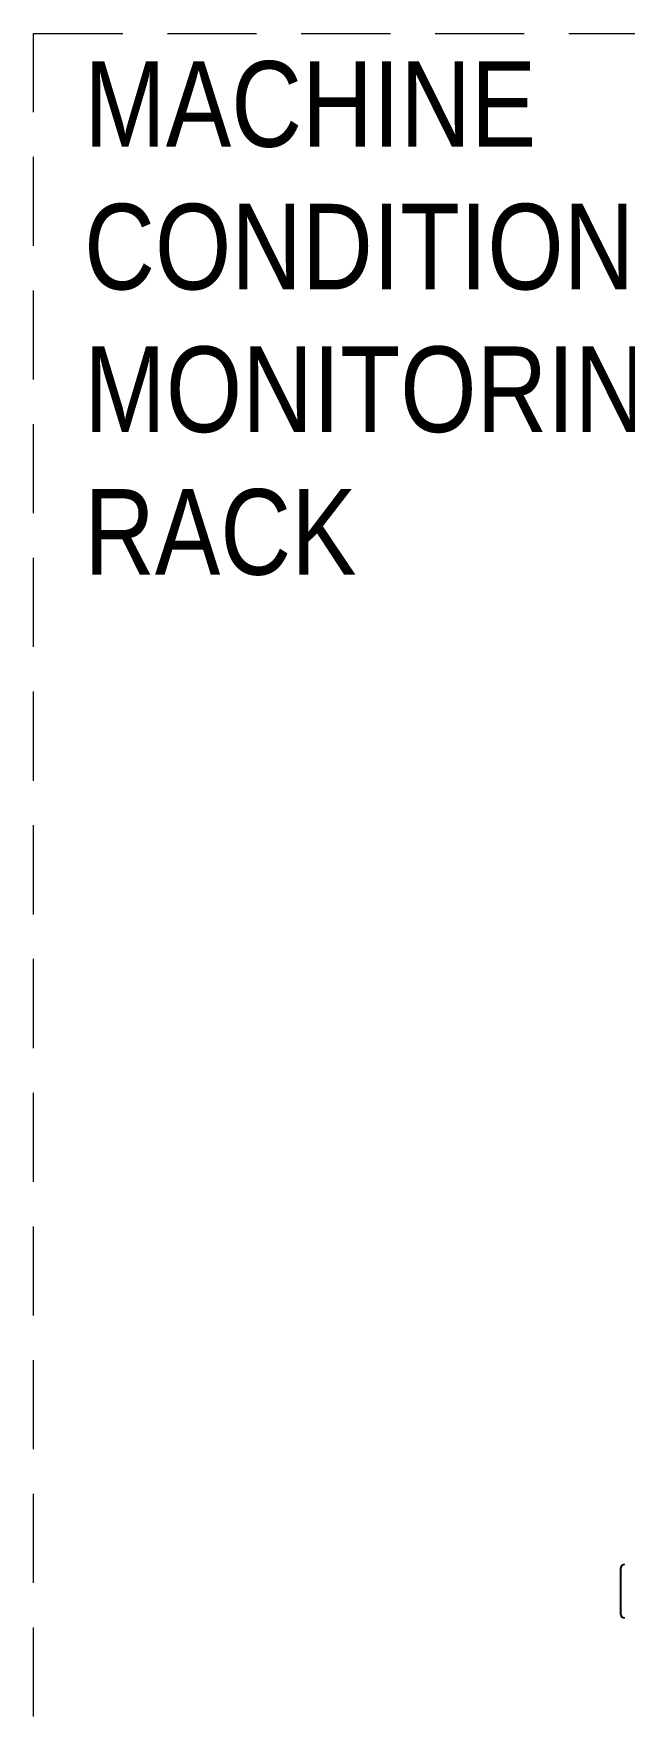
# Model space of a CAD drawing. Header units: inches. Extents: x 9220 to 92460, y -39241 to 4813.
# Drawn here: x 70668.1 to 70833.6, y -32775.3 to -32304.4 of the extents above; entities that cross this region are included whole.
import ezdxf

# ---------------------------------------------------------------- set-up
doc = ezdxf.new("R2010")
doc.units = ezdxf.units.IN
doc.header["$MEASUREMENT"] = 0
doc.linetypes.add('ACAD_ISO03W100', pattern=[30, 12, -18])
doc.linetypes.add('HIDDEN', pattern=[0.375, 0.25, -0.125])
doc.layers.add('SI-General', color=7, linetype='Continuous', lineweight=5)
doc.styles.add('OPIS', font='ARIALN.TTF')

# ---------------------------------------------------------------- blocks, each defined once
blk = doc.blocks.new('SWITCHf')
blk.add_line((22.05, -139.95), (9.05, -139.95))
for centre, start, end in [((9.05, -138.95), 180, 270), ((22.05, -138.95), 270, 0)]:
    blk.add_arc(centre, 1, start, end)

msp = doc.modelspace()

# ---------------------------------------------------------------- linework, layer by layer
at = {"layer": 'SI-General', "color": 0, "linetype": 'HIDDEN', "ltscale": 100}
msp.add_lwpolyline([(70668.08, -32304.45), (71299.53, -32304.45), (71299.53, -32926.49), (70668.08, -32926.49)], close=True, dxfattribs=at)

# ---------------------------------------------------------------- block references
at = {"linetype": 'ACAD_ISO03W100', "ltscale": 0.01, "rotation": 270}
msp.add_blockref('SWITCHf', (70972.58, -32725.75), dxfattribs=at)

# ---------------------------------------------------------------- texts
at = {"layer": 'SI-General', "color": 0, "insert": (70682.23, -32312.19), "char_height": 20, "width": 311.1641, "attachment_point": 1, "style": 'OPIS'}
msp.add_mtext('{\\fArial Narrow|b0|i0|c238|p34;\\H1.2x;MACHINE^JCONDITION^JMONITORING^JRACK}', dxfattribs=at)

doc.saveas('drawing.dxf')
